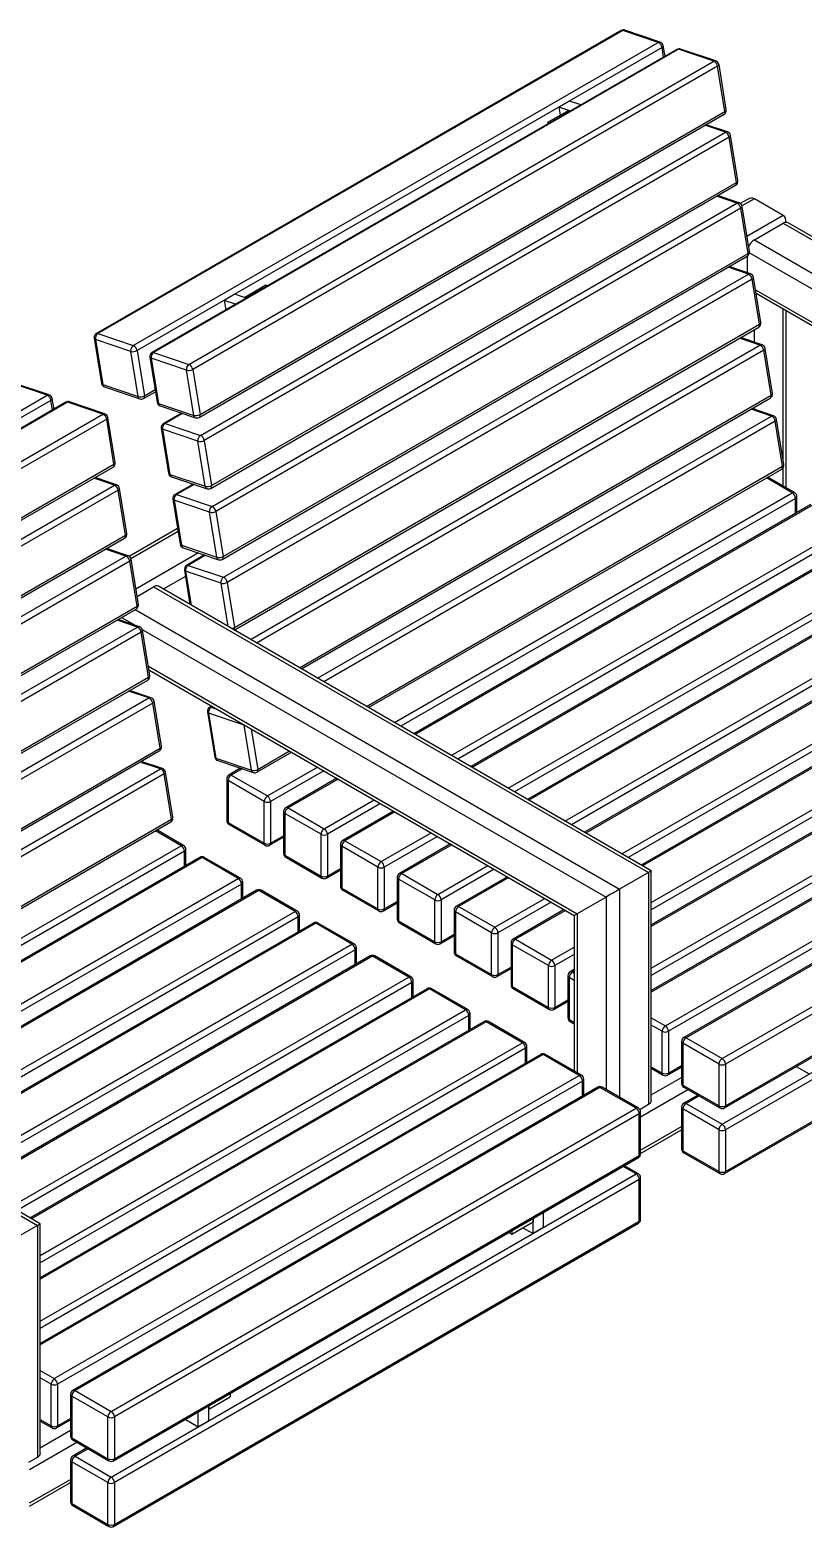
# Model space of a CAD drawing. Header units: millimetres. Extents: x 634 to 6574, y -2943 to 1257.
# Drawn here: x 5367 to 5881, y -998 to -3 of the extents above; entities that cross this region are included whole.
import ezdxf

# ---------------------------------------------------------------- set-up
doc = ezdxf.new("R2010")
doc.units = ezdxf.units.MM

# ---------------------------------------------------------------- blocks, each defined once
blk = doc.blocks.new('izometria')
for p, q in [((-3946.37, 2662.36), (-4295.68, 2460.71)), ((-3945.3, 2662.41), (-4294.61, 2460.76)), ((-3921.76, 2654.45), (-3945.3, 2662.41)), ((-3920.37, 2654.64), (-3943.91, 2662.61)), ((-4271.07, 2452.8), (-3921.76, 2654.45)), ((-3919.25, 2651.1), (-4268.56, 2449.45)), ((-3909.33, 2649.83), (-4258.64, 2448.18)), ((-3908.26, 2649.88), (-4257.57, 2448.23)), ((-3918.21, 2644.7), (-3919.25, 2651.1)), ((-3917.23, 2645.27), (-3918.37, 2652.28)), ((-3884.72, 2641.92), (-3908.26, 2649.88)), ((-3883.32, 2642.11), (-3906.87, 2650.08)), ((-4234.03, 2440.26), (-3884.72, 2641.92)), ((-3876.45, 2609.75), (-3881.32, 2639.75)), ((-3882.21, 2638.57), (-4231.52, 2436.92)), ((-3877.34, 2608.57), (-3882.21, 2638.57)), ((-3980.76, 2615.5), (-3987.83, 2611.42)), ((-3987.83, 2611.42), (-3986.94, 2605.97)), ((-3981.28, 2609.24), (-3987.83, 2611.42)), ((-3973.17, 2612.98), (-3980.76, 2615.5)), ((-4227.22, 2405.02), (-3877.91, 2606.67)), ((-4226.65, 2406.92), (-3877.34, 2608.57)), ((-3981.26, 2609.25), (-3995.4, 2601.09)), ((-3994.37, 2600.74), (-3995.4, 2601.09)), ((-3995.4, 2601.09), (-3995.26, 2600.22)), ((-3980.23, 2608.9), (-3981.26, 2609.25)), ((-3877.05, 2594.71), (-3890.66, 2599.32)), ((-3875.66, 2594.91), (-3889.93, 2599.74)), ((-4226.36, 2393.06), (-3877.05, 2594.71)), ((-3874.54, 2591.36), (-4223.85, 2389.71)), ((-3869.67, 2561.36), (-3874.54, 2591.36)), ((-3868.78, 2562.55), (-3873.66, 2592.55)), ((-4219.56, 2357.82), (-3870.25, 2559.47)), ((-4218.98, 2359.71), (-3869.67, 2561.36)), ((-3869.38, 2547.51), (-3882.99, 2552.11)), ((-3867.99, 2547.7), (-3882.26, 2552.53)), ((-3862.32, 2550.08), (-3867.17, 2547.28)), ((-3857.8, 2550.53), (-3866.08, 2545.74)), ((-3838.56, 2539.42), (-3857.8, 2550.53)), ((-4218.69, 2345.86), (-3869.38, 2547.51)), ((-3866.87, 2544.16), (-4216.18, 2342.51)), ((-3862, 2514.16), (-3866.87, 2544.16)), ((-3861.12, 2515.34), (-3865.99, 2545.34)), ((-3838.56, 2539.42), (-3862.76, 2525.46)), ((-3857.8, 2523.1), (-3838.56, 2534.2)), ((-3838.56, 2534.2), (-3509.26, 2344.1)), ((-3836.69, 2534.81), (-3836.69, 2535.28)), ((-3507.39, 2345.18), (-3835.36, 2534.52)), ((-3857.8, 2523.1), (-3528.5, 2333)), ((-4211.89, 2310.61), (-3862.58, 2512.26)), ((-4211.31, 2312.51), (-3862, 2514.16)), ((-3862.32, 2501.18), (-3862.32, 2512.43)), ((-3861.09, 2514.55), (-3537.55, 2327.77)), ((-4211.02, 2298.65), (-3861.71, 2500.3)), ((-3861.71, 2500.3), (-3875.32, 2504.91)), ((-3860.32, 2500.5), (-3874.59, 2505.33)), ((-3859.2, 2496.95), (-4208.52, 2295.3)), ((-4182.79, 2492.92), (-4196.93, 2484.75)), ((-4181.75, 2492.57), (-4182.79, 2492.92)), ((-3854.33, 2466.95), (-3859.2, 2496.95)), ((-3853.45, 2468.14), (-3858.32, 2498.14)), ((-3856.99, 2489.97), (-3556.78, 2316.66)), ((-4203.5, 2486.91), (-4210.57, 2482.83)), ((-4210.57, 2482.83), (-4209.54, 2476.52)), ((-4202.98, 2480.31), (-4210.57, 2482.83)), ((-4195.91, 2484.39), (-4203.5, 2486.91)), ((-4195.89, 2484.4), (-4196.93, 2484.75)), ((-4196.93, 2484.75), (-4196.93, 2484.73)), ((-3856.61, 2487.58), (-3558.66, 2315.58)), ((-3838.56, 2376.51), (-3838.56, 2477.17)), ((-3836.69, 2358.26), (-3836.69, 2476.09)), ((-4294.61, 2460.76), (-4271.07, 2452.8)), ((-4203.94, 2263.57), (-3854.91, 2465.06)), ((-4203.64, 2265.3), (-3854.33, 2466.95)), ((-3857.8, 2455.03), (-3857.8, 2463.39)), ((-4297.15, 2457.63), (-4292.27, 2427.63)), ((-4272.76, 2448.92), (-4296.31, 2456.89)), ((-4296.31, 2456.89), (-4291.43, 2426.89)), ((-4193.15, 2257.34), (-3854.04, 2453.1)), ((-3854.04, 2453.1), (-3867.65, 2457.7)), ((-3852.65, 2453.29), (-3866.93, 2458.12)), ((-3866.85, 2458.1), (-3866.85, 2458.17)), ((-3845.78, 2420.93), (-3850.65, 2450.93)), ((-4267.89, 2418.93), (-4272.76, 2448.92)), ((-4268.56, 2449.45), (-4263.69, 2419.45)), ((-4260.1, 2445.1), (-4255.23, 2415.1)), ((-4235.72, 2436.39), (-4259.26, 2444.36)), ((-4259.26, 2444.36), (-4254.39, 2414.36)), ((-4257.57, 2448.23), (-4234.03, 2440.26)), ((-3851.54, 2449.75), (-4188.99, 2254.94)), ((-3846.66, 2419.75), (-3851.54, 2449.75)), ((-4230.84, 2406.39), (-4235.72, 2436.39)), ((-4231.52, 2436.92), (-4226.65, 2406.92)), ((-4328.35, 2419.73), (-4351.89, 2427.7)), ((-4326.96, 2419.93), (-4350.5, 2427.89)), ((-4291.43, 2426.89), (-4267.89, 2418.93)), ((-4290.27, 2425.27), (-4266.73, 2417.31)), ((-4264.27, 2417.55), (-4256.37, 2422.11)), ((-4263.69, 2419.45), (-4256.6, 2423.54)), ((-4677.66, 2218.08), (-4328.35, 2419.73)), ((-4325.84, 2416.38), (-4675.15, 2214.73)), ((-4315.91, 2415.12), (-4665.23, 2213.46)), ((-4314.84, 2415.16), (-4664.16, 2213.51)), ((-4324.8, 2409.99), (-4325.84, 2416.38)), ((-4323.82, 2410.55), (-4324.96, 2417.57)), ((-4291.3, 2407.2), (-4314.84, 2415.16)), ((-4289.91, 2407.4), (-4313.45, 2415.36)), ((-4254.39, 2414.36), (-4230.84, 2406.39)), ((-4253.23, 2412.74), (-4229.68, 2404.78)), ((-4160.57, 2238.53), (-3846.66, 2419.75)), ((-4159.22, 2237.75), (-3847.24, 2417.85)), ((-3846.38, 2405.89), (-3859.99, 2410.5)), ((-3844.99, 2406.09), (-3859.26, 2410.92)), ((-3857.8, 2410.42), (-3857.8, 2411.76)), ((-4640.61, 2205.55), (-4291.3, 2407.2)), ((-4288.79, 2403.85), (-4638.11, 2202.2)), ((-4283.92, 2373.85), (-4288.79, 2403.85)), ((-4283.04, 2375.04), (-4287.91, 2405.03)), ((-4238.95, 2407.91), (-4250.97, 2400.98)), ((-4238.33, 2407.7), (-4249.9, 2401.02)), ((-4249.9, 2401.02), (-4226.36, 2393.06)), ((-4148.43, 2231.52), (-3846.38, 2405.89)), ((-3843.87, 2402.54), (-4144.27, 2229.12)), ((-3839, 2372.55), (-3843.87, 2402.54)), ((-3838.11, 2373.73), (-3842.99, 2403.73)), ((-4252.43, 2397.9), (-4247.56, 2367.9)), ((-4228.05, 2389.19), (-4251.59, 2397.15)), ((-4251.59, 2397.15), (-4246.72, 2367.15)), ((-4223.18, 2359.19), (-4228.05, 2389.19)), ((-4223.85, 2389.71), (-4218.98, 2359.71)), ((-4633.81, 2170.3), (-4284.5, 2371.96)), ((-4633.23, 2172.2), (-4283.92, 2373.85)), ((-4115.85, 2212.72), (-3839, 2372.55)), ((-4114.5, 2211.94), (-3839.57, 2370.65)), ((-3838.56, 2359.34), (-3838.56, 2371.6)), ((-4283.63, 2360), (-4297.24, 2364.6)), ((-4282.24, 2360.19), (-4296.52, 2365.02)), ((-4246.72, 2367.15), (-4223.18, 2359.19)), ((-4245.56, 2365.54), (-4222.02, 2357.57)), ((-4231.29, 2360.71), (-4243.3, 2353.77)), ((-4230.66, 2360.5), (-4242.23, 2353.82)), ((-3832.53, 2354.84), (-3849.74, 2364.78)), ((-3831.03, 2354.99), (-3848.86, 2365.29)), ((-4632.95, 2158.34), (-4283.63, 2360)), ((-4281.13, 2356.65), (-4630.44, 2154.99)), ((-4276.25, 2326.65), (-4281.13, 2356.65)), ((-4275.37, 2327.83), (-4280.24, 2357.83)), ((-4244.76, 2350.69), (-4239.89, 2320.69)), ((-4242.23, 2353.82), (-4218.69, 2345.86)), ((-4097.29, 2202), (-3832.53, 2354.84)), ((-3830.41, 2351.17), (-4093.05, 2199.55)), ((-3830.41, 2341.16), (-3830.41, 2351.17)), ((-3829.53, 2341.67), (-3829.53, 2352.39)), ((-4220.38, 2341.98), (-4243.92, 2349.95)), ((-4243.92, 2349.95), (-4239.05, 2319.95)), ((-4215.51, 2311.98), (-4220.38, 2341.98)), ((-4216.18, 2342.51), (-4211.31, 2312.51)), ((-3820.24, 2347.03), (-4084.38, 2194.55)), ((-3818.74, 2346.88), (-4083.5, 2194.04)), ((-4241.59, 2331.13), (-4273.76, 2312.56)), ((-4059.46, 2180.16), (-3794.7, 2333.01)), ((-4626.14, 2123.1), (-4276.83, 2324.75)), ((-4625.56, 2124.99), (-4276.25, 2326.65)), ((-4241.27, 2329.16), (-4272.67, 2311.03)), ((-3792.58, 2329.33), (-4055.22, 2177.71)), ((-3782.41, 2325.19), (-4046.55, 2172.71)), ((-3780.91, 2325.05), (-4045.67, 2172.2)), ((-4625.28, 2111.14), (-4275.97, 2312.79)), ((-4275.97, 2312.79), (-4289.58, 2317.39)), ((-4274.58, 2312.99), (-4288.85, 2317.81)), ((-4267.7, 2280.63), (-4272.58, 2310.63)), ((-4227.59, 2314.85), (-4269.35, 2290.74)), ((-4239.05, 2319.95), (-4215.51, 2311.98)), ((-4237.89, 2318.33), (-4214.35, 2310.37)), ((-4223.62, 2313.5), (-4235.64, 2306.57)), ((-4223, 2313.29), (-4234.57, 2306.61)), ((-4021.63, 2158.32), (-3756.87, 2311.17)), ((-4273.46, 2309.44), (-4622.77, 2107.79)), ((-4268.59, 2279.44), (-4273.46, 2309.44)), ((-4237.1, 2303.49), (-4233.37, 2280.56)), ((-4212.71, 2294.78), (-4236.26, 2302.74)), ((-4236.26, 2302.74), (-4232.58, 2280.1)), ((-4234.57, 2306.61), (-4211.02, 2298.65)), ((-3754.75, 2307.49), (-4017.39, 2155.88)), ((-3744.58, 2303.36), (-4008.72, 2150.87)), ((-3743.08, 2303.21), (-4007.84, 2150.36)), ((-4268.57, 2285.96), (-4257.52, 2292.34)), ((-4257.52, 2292.34), (-3928.22, 2102.24)), ((-3926.35, 2103.32), (-4254.32, 2292.66)), ((-4236.42, 2299.3), (-4251.12, 2290.81)), ((-4208.03, 2265.93), (-4212.71, 2294.78)), ((-4208.52, 2295.3), (-4203.64, 2265.3)), ((-3983.8, 2136.49), (-3719.04, 2289.33)), ((-3716.92, 2285.65), (-3979.56, 2134.04)), ((-3706.75, 2281.52), (-3970.89, 2129.03)), ((-3705.25, 2281.37), (-3970.01, 2128.53)), ((-4618.47, 2075.89), (-4269.16, 2277.55)), ((-4617.9, 2077.79), (-4268.59, 2279.44)), ((-4278.82, 2271.97), (-4269.76, 2266.75)), ((-4269.77, 2277.2), (-3947.46, 2091.13)), ((-4617.61, 2063.93), (-4268.3, 2265.59)), ((-4265.79, 2262.24), (-4615.1, 2060.58)), ((-4268.3, 2265.59), (-4281.91, 2270.19)), ((-4266.91, 2265.78), (-4281.18, 2270.61)), ((-4260.92, 2232.24), (-4265.79, 2262.24)), ((-4265.08, 2264.04), (-3956.51, 2085.91)), ((-4260.03, 2233.42), (-4264.91, 2263.42)), ((-3945.97, 2114.65), (-3681.21, 2267.49)), ((-3679.09, 2263.81), (-3941.73, 2112.2)), ((-3668.92, 2259.68), (-3933.06, 2107.19)), ((-3667.42, 2259.53), (-3932.18, 2106.69)), ((-3926.35, 2082.3), (-3643.38, 2245.65)), ((-3641.26, 2241.98), (-3926.35, 2077.4)), ((-4610.23, 2030.58), (-4260.92, 2232.24)), ((-4261.02, 2239.49), (-3975.74, 2074.8)), ((-4260.63, 2237.1), (-3977.62, 2073.72)), ((-3631.09, 2237.84), (-3926.35, 2067.39)), ((-3629.59, 2237.69), (-3926.35, 2066.38)), ((-4610.53, 2028.85), (-4261.5, 2230.34)), ((-4260.63, 2218.38), (-4274.24, 2222.99)), ((-4259.24, 2218.58), (-4273.51, 2223.4)), ((-3926.35, 2038.62), (-3605.55, 2223.81)), ((-4599.73, 2022.62), (-4260.63, 2218.38)), ((-4258.12, 2215.03), (-4595.58, 2020.22)), ((-4253.25, 2185.03), (-4258.12, 2215.03)), ((-4252.37, 2186.22), (-4257.24, 2216.22)), ((-4218.86, 2212.99), (-4220.3, 2212.16)), ((-4218.37, 2212.7), (-4219.23, 2212.21)), ((-4219.23, 2212.21), (-4215.07, 2210.8)), ((-3603.43, 2220.14), (-3926.35, 2033.72)), ((-3593.26, 2216), (-3926.35, 2023.71)), ((-3591.76, 2215.85), (-3926.35, 2022.7)), ((-4221.76, 2209.08), (-4216.89, 2179.08)), ((-4197.38, 2200.37), (-4220.92, 2208.33)), ((-4220.92, 2208.33), (-4216.05, 2178.33)), ((-3917.03, 2000.32), (-3567.72, 2201.97)), ((-4197.38, 2200.37), (-4197.41, 2200.6)), ((-4192.51, 2170.37), (-4197.38, 2200.37)), ((-4192.69, 2197.88), (-4188.31, 2170.89)), ((-3565.6, 2198.3), (-3914.91, 1996.65)), ((-3555.43, 2194.16), (-3904.74, 1992.51)), ((-3553.93, 2194.01), (-3903.24, 1992.36)), ((-4567.16, 2003.82), (-4253.25, 2185.03)), ((-4565.81, 2003.04), (-4253.83, 2183.14)), ((-4188.88, 2169), (-4165.77, 2182.34)), ((-4188.31, 2170.89), (-4167.13, 2183.12)), ((-4555.02, 1996.81), (-4252.96, 2171.18)), ((-4252.96, 2171.18), (-4266.57, 2175.78)), ((-4251.57, 2171.37), (-4265.84, 2176.2)), ((-4216.05, 2178.33), (-4192.51, 2170.37)), ((-4214.89, 2176.72), (-4191.35, 2168.75)), ((-4199.78, 2171.61), (-4207.38, 2167.22)), ((-4198.68, 2171.23), (-4205.89, 2167.07)), ((-4181.84, 2153.19), (-4148.56, 2172.4)), ((-3879.2, 1978.48), (-3529.89, 2180.13)), ((-3527.77, 2176.46), (-3877.08, 1974.81)), ((-4250.46, 2167.83), (-4550.86, 1994.41)), ((-4245.58, 2137.83), (-4250.46, 2167.83)), ((-4244.7, 2139.01), (-4249.57, 2169.01)), ((-4208.89, 2164.62), (-4208.89, 2136.86)), ((-4183.96, 2149.52), (-4208.01, 2163.4)), ((-4208.01, 2163.4), (-4208.01, 2135.63)), ((-4205.89, 2167.07), (-4181.84, 2153.19)), ((-4144.32, 2169.95), (-4179.72, 2149.52)), ((-4135.65, 2164.95), (-4169.55, 2145.38)), ((-4134.77, 2164.44), (-4168.05, 2145.23)), ((-4183.96, 2121.76), (-4183.96, 2149.52)), ((-4179.72, 2149.52), (-4179.72, 2121.76)), ((-4171.05, 2142.78), (-4171.05, 2115.02)), ((-4146.13, 2127.68), (-4170.18, 2141.56)), ((-4170.18, 2141.56), (-4170.18, 2113.8)), ((-4168.05, 2145.23), (-4144.01, 2131.35)), ((-4144.01, 2131.35), (-4110.73, 2150.57)), ((-4106.49, 2148.12), (-4141.89, 2127.68)), ((-4097.82, 2143.11), (-4131.72, 2123.54)), ((-4096.94, 2142.61), (-4130.22, 2123.39)), ((-3877.7, 1945.67), (-3528.39, 2147.32)), ((-3877.08, 1947.04), (-3527.77, 2148.7)), ((-4522.44, 1978), (-4245.58, 2137.83)), ((-4521.09, 1977.22), (-4246.16, 2135.93)), ((-4208.01, 2135.63), (-4183.96, 2121.76)), ((-4207.38, 2134.26), (-4183.34, 2120.38)), ((-3879.2, 1934.8), (-3529.89, 2136.45)), ((-3527.77, 2132.77), (-3877.08, 1931.12)), ((-4239.12, 2120.13), (-4256.33, 2130.06)), ((-4237.62, 2120.28), (-4255.45, 2130.57)), ((-4180.34, 2120.38), (-4171.05, 2125.74)), ((-4179.72, 2121.76), (-4171.05, 2126.76)), ((-4146.13, 2099.92), (-4146.13, 2127.68)), ((-4141.89, 2127.68), (-4141.89, 2099.92)), ((-4130.22, 2123.39), (-4106.18, 2109.51)), ((-4106.18, 2109.51), (-4072.9, 2128.73)), ((-4068.66, 2126.28), (-4104.06, 2105.84)), ((-4059.99, 2121.27), (-4093.89, 2101.7)), ((-4503.88, 1967.28), (-4239.12, 2120.13)), ((-4237, 2116.45), (-4499.64, 1964.84)), ((-4226.83, 2112.32), (-4490.97, 1959.83)), ((-4225.33, 2112.17), (-4490.09, 1959.32)), ((-4237, 2106.45), (-4237, 2116.45)), ((-4236.12, 2106.95), (-4236.12, 2117.68)), ((-4201.29, 2098.29), (-4225.33, 2112.17)), ((-4199.79, 2098.44), (-4223.83, 2112.32)), ((-4170.18, 2113.8), (-4146.13, 2099.92)), ((-4169.55, 2112.42), (-4145.51, 2098.54)), ((-4133.22, 2120.94), (-4133.22, 2093.18)), ((-4108.3, 2105.84), (-4132.35, 2119.72)), ((-4132.35, 2119.72), (-4132.35, 2091.96)), ((-4059.11, 2120.77), (-4092.39, 2101.55)), ((-4142.51, 2098.54), (-4133.22, 2103.9)), ((-4141.89, 2099.92), (-4133.22, 2104.92)), ((-4108.3, 2078.08), (-4108.3, 2105.84)), ((-4104.06, 2105.84), (-4104.06, 2078.08)), ((-4092.39, 2101.55), (-4068.35, 2087.67)), ((-4068.35, 2087.67), (-4035.07, 2106.89)), ((-4030.83, 2104.44), (-4066.23, 2084)), ((-3928.22, 2102.24), (-3947.46, 2091.13)), ((-3928.22, 2102.24), (-3928.22, 1948.08)), ((-3926.35, 1950.69), (-3926.35, 2103.32)), ((-3877.7, 1901.99), (-3528.39, 2103.64)), ((-3877.08, 1903.36), (-3527.77, 2105.01)), ((-4466.05, 1945.45), (-4201.29, 2098.29)), ((-4199.17, 2094.61), (-4461.81, 1943)), ((-4199.17, 2084.61), (-4199.17, 2094.61)), ((-4198.29, 2085.11), (-4198.29, 2095.84)), ((-4132.35, 2091.96), (-4108.3, 2078.08)), ((-4095.39, 2099.1), (-4095.39, 2071.34)), ((-4070.47, 2084), (-4094.52, 2097.88)), ((-4094.52, 2097.88), (-4094.52, 2070.12)), ((-4022.16, 2099.43), (-4056.06, 2079.86)), ((-4021.28, 2098.93), (-4054.56, 2079.71)), ((-4189, 2090.48), (-4453.14, 1937.99)), ((-4187.5, 2090.33), (-4452.26, 1937.49)), ((-4163.46, 2076.45), (-4187.5, 2090.33)), ((-4161.96, 2076.6), (-4186, 2090.48)), ((-4131.72, 2090.58), (-4107.68, 2076.7)), ((-4104.68, 2076.7), (-4095.39, 2082.07)), ((-4104.06, 2078.08), (-4095.39, 2083.08)), ((-4070.47, 2056.24), (-4070.47, 2084)), ((-4066.23, 2084), (-4066.23, 2056.24)), ((-4030.52, 2065.84), (-3997.24, 2085.05)), ((-3993, 2082.6), (-4028.4, 2062.16)), ((-3956.51, 2085.91), (-3975.74, 2074.8)), ((-3956.51, 2085.91), (-3956.51, 1957.99)), ((-3947.46, 2091.13), (-3947.46, 1952.77)), ((-4428.22, 1923.61), (-4163.46, 2076.45)), ((-4161.34, 2072.78), (-4423.97, 1921.16)), ((-4161.34, 2062.77), (-4161.34, 2072.78)), ((-4160.46, 2063.28), (-4160.46, 2074)), ((-4057.56, 2077.27), (-4057.56, 2049.5)), ((-4032.64, 2062.16), (-4056.69, 2076.04)), ((-4056.69, 2076.04), (-4056.69, 2048.28)), ((-4054.56, 2079.71), (-4030.52, 2065.84)), ((-3984.33, 2077.6), (-4018.23, 2058.02)), ((-3983.45, 2077.09), (-4016.73, 2057.88)), ((-3977.62, 2073.72), (-3977.62, 1970.18)), ((-3975.74, 2074.8), (-3975.74, 1969.1)), ((-4151.17, 2068.64), (-4415.31, 1916.15)), ((-4149.67, 2068.49), (-4414.43, 1915.65)), ((-4125.63, 2054.61), (-4149.67, 2068.49)), ((-4124.13, 2054.76), (-4148.17, 2068.64)), ((-4094.52, 2070.12), (-4070.47, 2056.24)), ((-4093.89, 2068.74), (-4069.85, 2054.86)), ((-4032.64, 2034.4), (-4032.64, 2062.16)), ((-4028.4, 2062.16), (-4028.4, 2034.4)), ((-4664.11, 2057.62), (-4334.81, 1867.52)), ((-4332.94, 1868.6), (-4660.91, 2057.94)), ((-4390.39, 1901.77), (-4125.63, 2054.61)), ((-4122.63, 2041.44), (-4122.63, 2052.16)), ((-4066.85, 2054.86), (-4057.56, 2060.23)), ((-4066.23, 2056.24), (-4057.56, 2061.24)), ((-4019.73, 2055.43), (-4019.73, 2027.66)), ((-3994.81, 2040.32), (-4018.86, 2054.2)), ((-4018.86, 2054.2), (-4018.86, 2026.44)), ((-4016.73, 2057.88), (-3992.69, 2044)), ((-3992.69, 2044), (-3977.62, 2052.7)), ((-4123.51, 2050.94), (-4386.14, 1899.32)), ((-4113.34, 2046.8), (-4377.48, 1894.32)), ((-4111.84, 2046.65), (-4376.6, 1893.81)), ((-4123.51, 2040.93), (-4123.51, 2050.94)), ((-4087.8, 2032.77), (-4111.84, 2046.65)), ((-4086.3, 2032.92), (-4110.34, 2046.8)), ((-4056.69, 2048.28), (-4032.64, 2034.4)), ((-4056.06, 2046.9), (-4032.02, 2033.03)), ((-3977.62, 2047.8), (-3990.57, 2040.32)), ((-4352.56, 1879.93), (-4087.8, 2032.77)), ((-4029.02, 2033.03), (-4019.73, 2038.39)), ((-4028.4, 2034.4), (-4019.73, 2039.4)), ((-3994.81, 2012.56), (-3994.81, 2040.32)), ((-3990.57, 2040.32), (-3990.57, 2012.56)), ((-3981.9, 2033.59), (-3981.9, 2005.83)), ((-3981.03, 2032.36), (-3981.03, 2004.6)), ((-3977.62, 2030.4), (-3981.03, 2032.36)), ((-3977.62, 2037.79), (-3980.4, 2036.19)), ((-3977.62, 2036.78), (-3978.9, 2036.04)), ((-3978.9, 2036.04), (-3977.62, 2035.29)), ((-4085.68, 2029.1), (-4348.31, 1877.48)), ((-4075.51, 2024.96), (-4339.65, 1872.48)), ((-4074.01, 2024.81), (-4338.77, 1871.97)), ((-4085.68, 2019.09), (-4085.68, 2029.1)), ((-4084.8, 2019.6), (-4084.8, 2030.32)), ((-4049.97, 2010.93), (-4074.01, 2024.81)), ((-4048.47, 2011.08), (-4072.51, 2024.96)), ((-4018.86, 2026.44), (-3994.81, 2012.56)), ((-4018.23, 2025.07), (-3994.19, 2011.19)), ((-3991.19, 2011.19), (-3981.9, 2016.55)), ((-3990.57, 2012.56), (-3981.9, 2017.56)), ((-4332.94, 1847.58), (-4049.97, 2010.93)), ((-4047.85, 2007.26), (-4332.94, 1842.68)), ((-4037.68, 2003.12), (-4332.94, 1832.67)), ((-4036.18, 2002.97), (-4332.94, 1831.66)), ((-4047.85, 1997.25), (-4047.85, 2007.26)), ((-4046.97, 1997.76), (-4046.97, 2008.48)), ((-4012.14, 1989.09), (-4036.18, 2002.97)), ((-4010.64, 1989.24), (-4034.68, 2003.12)), ((-3981.03, 2004.6), (-3977.62, 2002.63)), ((-3980.4, 2003.23), (-3977.62, 2001.62)), ((-3926.35, 2005.7), (-3917.03, 2000.32)), ((-3919.15, 1996.65), (-3926.35, 2000.8)), ((-3919.15, 1968.88), (-3919.15, 1996.65)), ((-3914.91, 1996.65), (-3914.91, 1968.88)), ((-3903.24, 1992.36), (-3879.2, 1978.48)), ((-4332.94, 1803.9), (-4012.14, 1989.09)), ((-4010.02, 1985.42), (-4332.94, 1799)), ((-4010.02, 1975.41), (-4010.02, 1985.42)), ((-4009.14, 1975.92), (-4009.14, 1986.64)), ((-3906.24, 1989.91), (-3906.24, 1962.15)), ((-3881.32, 1974.81), (-3905.36, 1988.69)), ((-3905.36, 1988.69), (-3905.36, 1960.92)), ((-3999.85, 1981.28), (-4332.94, 1788.99)), ((-3998.35, 1981.13), (-4332.94, 1787.98)), ((-3974.31, 1967.25), (-3998.35, 1981.13)), ((-3972.81, 1967.4), (-3996.85, 1981.28)), ((-3926.35, 1973.04), (-3919.15, 1968.88)), ((-3926.35, 1972.02), (-3918.53, 1967.51)), ((-3915.53, 1967.51), (-3906.24, 1972.87)), ((-3914.91, 1968.88), (-3906.24, 1973.89)), ((-3881.32, 1947.04), (-3881.32, 1974.81)), ((-3877.08, 1974.81), (-3877.08, 1947.04)), ((-3829.89, 1973.27), (-3821.22, 1968.27)), ((-4323.62, 1765.6), (-3974.31, 1967.25)), ((-3972.19, 1963.58), (-4321.5, 1761.93)), ((-3972.19, 1953.57), (-3972.19, 1963.58)), ((-3971.31, 1954.08), (-3971.31, 1964.81)), ((-3926.35, 1954.38), (-3906.24, 1965.99)), ((-3962.02, 1959.44), (-4311.33, 1757.79)), ((-3960.52, 1959.29), (-4309.83, 1757.64)), ((-3936.48, 1945.42), (-3960.52, 1959.29)), ((-3934.98, 1945.56), (-3959.02, 1959.44)), ((-3933.48, 1939.82), (-3902.02, 1957.98)), ((-3905.36, 1960.92), (-3881.32, 1947.04)), ((-3904.74, 1959.55), (-3880.7, 1945.67)), ((-3895.45, 1954.19), (-3904.74, 1948.82)), ((-3894.57, 1953.68), (-3903.24, 1948.67)), ((-4285.79, 1743.76), (-3936.48, 1945.42)), ((-3934.04, 1944.72), (-3928.22, 1948.08)), ((-3933.48, 1915.2), (-3933.48, 1942.97)), ((-3906.24, 1946.22), (-3906.24, 1918.46)), ((-3881.32, 1931.12), (-3905.36, 1945)), ((-3905.36, 1945), (-3905.36, 1917.24)), ((-3903.24, 1948.67), (-3879.2, 1934.8)), ((-3934.36, 1941.74), (-4283.67, 1740.09)), ((-3934.36, 1913.98), (-3934.36, 1941.74)), ((-3933.48, 1917.61), (-3906.24, 1933.33)), ((-3933.48, 1915.44), (-3906.24, 1931.16)), ((-3881.32, 1903.36), (-3881.32, 1931.12)), ((-3877.08, 1931.12), (-3877.08, 1903.36)), ((-4284.29, 1710.95), (-3934.98, 1912.61)), ((-4283.67, 1712.33), (-3934.36, 1913.98)), ((-3905.36, 1917.24), (-3881.32, 1903.36)), ((-3904.74, 1915.86), (-3880.7, 1901.99)), ((-3936.48, 1901.73), (-3945.15, 1906.74)), ((-3934.98, 1901.88), (-3944.27, 1907.24)), ((-4285.79, 1700.08), (-3936.48, 1901.73)), ((-3934.36, 1898.06), (-4283.67, 1696.4)), ((-3934.36, 1870.29), (-3934.36, 1898.06)), ((-3933.48, 1871.52), (-3933.48, 1899.28)), ((-3998, 1866.22), (-3998, 1876.23)), ((-4334.81, 1867.52), (-4354.04, 1856.42)), ((-4334.81, 1867.52), (-4334.81, 1713.36)), ((-4332.94, 1715.97), (-4332.94, 1868.6)), ((-4284.29, 1667.27), (-3934.98, 1868.92)), ((-4283.67, 1668.64), (-3934.36, 1870.29)), ((-4021.16, 1862.85), (-4019.21, 1861.73)), ((-4019.21, 1861.73), (-4005.07, 1869.89)), ((-4019.21, 1863.98), (-4019.21, 1861.73)), ((-4011.79, 1866.01), (-4005.07, 1862.14)), ((-4005.07, 1872.14), (-4005.07, 1869.89)), ((-4005.07, 1862.14), (-4005.07, 1872.14)), ((-3998, 1866.22), (-4005.07, 1862.14)), ((-4332.94, 1770.98), (-4323.62, 1765.6)), ((-4325.74, 1761.93), (-4332.94, 1766.08)), ((-4325.74, 1734.17), (-4325.74, 1761.93)), ((-4321.5, 1761.93), (-4321.5, 1734.17)), ((-4312.83, 1755.19), (-4312.83, 1727.43)), ((-4287.91, 1740.09), (-4311.95, 1753.97)), ((-4311.95, 1753.97), (-4311.95, 1726.21)), ((-4309.83, 1757.64), (-4285.79, 1743.76)), ((-4220.73, 1745.39), (-4206.59, 1753.55)), ((-4206.59, 1755.81), (-4206.59, 1753.55)), ((-4227.81, 1733.55), (-4227.81, 1743.56)), ((-4220.73, 1747.64), (-4220.73, 1745.39)), ((-4220.73, 1737.63), (-4220.73, 1747.64)), ((-4332.94, 1738.32), (-4325.74, 1734.17)), ((-4332.94, 1737.31), (-4325.12, 1732.79)), ((-4322.12, 1732.79), (-4312.83, 1738.15)), ((-4321.5, 1734.17), (-4312.83, 1739.17)), ((-4287.91, 1712.33), (-4287.91, 1740.09)), ((-4283.67, 1740.09), (-4283.67, 1712.33)), ((-4236.47, 1738.56), (-4227.81, 1733.55)), ((-4220.73, 1737.63), (-4227.81, 1733.55)), ((-4340.06, 1705.1), (-4308.61, 1723.26)), ((-4332.94, 1719.66), (-4312.83, 1731.27)), ((-4311.95, 1726.21), (-4287.91, 1712.33)), ((-4311.33, 1724.83), (-4287.29, 1710.95)), ((-4340.63, 1710), (-4334.81, 1713.36)), ((-4302.04, 1719.47), (-4311.33, 1714.11)), ((-4301.16, 1718.96), (-4309.83, 1713.96)), ((-4309.83, 1713.96), (-4285.79, 1700.08)), ((-4312.83, 1711.51), (-4312.83, 1683.75)), ((-4287.91, 1696.4), (-4311.95, 1710.28)), ((-4311.95, 1710.28), (-4311.95, 1682.52)), ((-4340.06, 1682.89), (-4312.83, 1698.61)), ((-4340.06, 1680.73), (-4312.83, 1696.45)), ((-4287.91, 1668.64), (-4287.91, 1696.4)), ((-4283.67, 1696.4), (-4283.67, 1668.64)), ((-4311.95, 1682.52), (-4287.91, 1668.64)), ((-4311.33, 1681.15), (-4287.29, 1667.27))]:
    blk.add_line(p, q)
at = {"flags": 128}
for points in [[(-3919.25, 2651.1), (-3918.88, 2651.35), (-3918.6, 2651.62), (-3918.42, 2651.9), (-3918.36, 2652.17), (-3918.37, 2652.28)], [(-3882.21, 2638.57), (-3881.83, 2638.82), (-3881.55, 2639.09), (-3881.38, 2639.37), (-3881.32, 2639.64), (-3881.32, 2639.75)], [(-3874.54, 2591.36), (-3874.17, 2591.62), (-3873.89, 2591.89), (-3873.71, 2592.16), (-3873.65, 2592.44), (-3873.66, 2592.55)], [(-3866.87, 2544.16), (-3866.5, 2544.41), (-3866.22, 2544.68), (-3866.04, 2544.96), (-3865.98, 2545.23), (-3865.99, 2545.34)], [(-3859.2, 2496.95), (-3858.83, 2497.21), (-3858.55, 2497.48), (-3858.38, 2497.75), (-3858.31, 2498.03), (-3858.32, 2498.14)], [(-3851.54, 2449.75), (-3851.16, 2450), (-3850.88, 2450.27), (-3850.71, 2450.55), (-3850.65, 2450.82), (-3850.65, 2450.93)], [(-4325.84, 2416.38), (-4325.47, 2416.63), (-4325.19, 2416.9), (-4325.01, 2417.18), (-4324.95, 2417.45), (-4324.96, 2417.57)], [(-4288.79, 2403.85), (-4288.42, 2404.1), (-4288.14, 2404.37), (-4287.97, 2404.65), (-4287.9, 2404.92), (-4287.91, 2405.03)], [(-3843.87, 2402.54), (-3843.5, 2402.8), (-3843.22, 2403.07), (-3843.04, 2403.34), (-3842.98, 2403.62), (-3842.99, 2403.73)], [(-4281.13, 2356.65), (-4280.75, 2356.9), (-4280.47, 2357.17), (-4280.3, 2357.44), (-4280.24, 2357.72), (-4280.24, 2357.83)], [(-4273.46, 2309.44), (-4273.09, 2309.69), (-4272.81, 2309.96), (-4272.63, 2310.24), (-4272.57, 2310.51), (-4272.58, 2310.63)], [(-4265.79, 2262.24), (-4265.42, 2262.49), (-4265.14, 2262.76), (-4264.96, 2263.04), (-4264.9, 2263.31), (-4264.91, 2263.42)], [(-4258.12, 2215.03), (-4257.75, 2215.28), (-4257.47, 2215.55), (-4257.3, 2215.83), (-4257.23, 2216.1), (-4257.24, 2216.22)], [(-4197.38, 2200.37), (-4196.93, 2200.26), (-4196.76, 2200.23)], [(-4250.46, 2167.83), (-4250.08, 2168.08), (-4249.8, 2168.35), (-4249.63, 2168.63), (-4249.56, 2168.9), (-4249.57, 2169.01)]]:
    blk.add_lwpolyline(points, dxfattribs=at)
for centre, radius, start, end in [((-3944.87, 2659.77), 3, 71.31107, 119.99731), ((-3945.78, 2661.22), 1.28, 67.97918, 117.24913), ((-3944.4, 2661.02), 1.66, 73.01309, 122.93021), ((-3920.86, 2653.05), 1.66, 73.01286, 122.92946), ((-3923.63, 2650.43), 4.43, 8.62708, 65.00316), ((-3921.33, 2651.8), 3, 9.22644, 71.31107), ((-3907.83, 2647.23), 3, 71.31107, 119.99731), ((-3908.74, 2648.69), 1.28, 67.98014, 117.24757), ((-3907.35, 2648.48), 1.66, 73.01295, 122.92974), ((-3883.81, 2640.52), 1.66, 73.01356, 122.92974), ((-3886.59, 2637.9), 4.43, 8.62674, 65.0035), ((-3884.29, 2639.27), 3, 9.22644, 71.31107), ((-3879.41, 2609.27), 3, 299.99731, 9.22644), ((-3877.8, 2609.83), 1.35, 289.99616, 356.50512), ((-3878.97, 2608.03), 1.72, 307.88996, 18.22568), ((-3876.14, 2593.32), 1.66, 73.01235, 122.92973), ((-3878.92, 2590.7), 4.43, 8.62745, 65.00325), ((-3876.62, 2592.07), 3, 9.22644, 71.31107), ((-3871.74, 2562.07), 3, 299.99731, 9.22644), ((-3871.3, 2560.83), 1.72, 307.867, 18.24865), ((-3870.13, 2562.63), 1.35, 289.99747, 356.50194), ((-3868.48, 2546.11), 1.66, 73.01263, 122.93067), ((-3871.25, 2543.49), 4.43, 8.62669, 65.00365), ((-3868.95, 2544.86), 3, 9.22644, 71.31107), ((-3836.69, 2531.58), 3.22, 65.69291, 125.61755), ((-3852.51, 2514.84), 9.81, 122.65163, 158.3537), ((-3864.08, 2514.86), 3, 299.99731, 9.22644), ((-3863.63, 2513.62), 1.72, 307.891, 18.22465), ((-3862.46, 2515.43), 1.35, 289.99811, 356.50317), ((-3860.81, 2498.91), 1.66, 73.01344, 122.92937), ((-3863.58, 2496.29), 4.43, 8.6274, 65.00321), ((-3861.28, 2497.66), 3, 9.22644, 71.31107), ((-4294.18, 2458.11), 3, 119.99731, 189.22644), ((-4292.4, 2457.49), 3.96, 124.12168, 188.68171), ((-4295.1, 2459.57), 1.28, 67.97918, 117.24913), ((-3856.41, 2467.66), 3, 299.99731, 9.22644), ((-3855.96, 2466.42), 1.72, 307.86861, 18.24703), ((-3854.79, 2468.22), 1.35, 289.99862, 356.50079), ((-4296.12, 2457.95), 1.08, 197.05818, 259.89969), ((-4268.85, 2449.52), 3.96, 124.12176, 188.68162), ((-4272.94, 2448.78), 4.43, 8.62708, 65.00316), ((-3853.14, 2451.7), 1.66, 73.01267, 122.93039), ((-3855.92, 2449.08), 4.43, 8.62686, 65.00348), ((-3853.61, 2450.45), 3, 9.22644, 71.31107), ((-4271.32, 2454.47), 5.73, 255.43744, 298.73468), ((-4257.14, 2445.58), 3, 119.99731, 189.22644), ((-4259.07, 2445.42), 1.08, 197.0572, 259.90068), ((-4255.35, 2444.95), 3.96, 124.12208, 188.68117), ((-4258.05, 2447.04), 1.28, 67.98014, 117.24757), ((-4231.81, 2436.99), 3.96, 124.1216, 188.68146), ((-4235.9, 2436.25), 4.43, 8.62674, 65.0035), ((-4234.28, 2441.94), 5.73, 255.43682, 298.7351), ((-4289.31, 2428.11), 3, 189.22644, 251.31107), ((-4291.24, 2427.95), 1.08, 197.05946, 259.89866), ((-4289.51, 2427.04), 1.93, 184.62301, 246.68006), ((-3848.74, 2420.45), 3, 299.99731, 9.22644), ((-3847.12, 2421.02), 1.35, 289.9949, 356.50443), ((-4327.44, 2418.33), 1.66, 73.01026, 122.93169), ((-4330.22, 2415.72), 4.43, 8.62708, 65.00316), ((-4327.92, 2417.08), 3, 9.22644, 71.31107), ((-4314.41, 2412.52), 3, 71.31107, 119.99731), ((-4315.33, 2413.97), 1.28, 67.98014, 117.24757), ((-4313.94, 2413.77), 1.66, 73.01035, 122.93197), ((-4266.45, 2424.48), 5.73, 255.43724, 298.73501), ((-4265.97, 2419.08), 1.93, 184.62343, 246.68005), ((-4265.77, 2420.15), 3, 251.31107, 299.99731), ((-4265.32, 2418.91), 1.72, 307.85716, 18.25848), ((-4252.27, 2415.58), 3, 189.22644, 251.31107), ((-4254.2, 2415.42), 1.08, 197.05758, 259.90029), ((-4252.46, 2414.51), 1.93, 184.62351, 246.67968), ((-3848.3, 2419.21), 1.72, 307.8902, 18.22684), ((-4290.4, 2405.8), 1.66, 73.01096, 122.93197), ((-4293.17, 2403.19), 4.43, 8.62674, 65.0035), ((-4290.87, 2404.55), 3, 9.22644, 71.31107), ((-4249.47, 2398.38), 3, 119.99731, 189.22644), ((-4247.68, 2397.75), 3.96, 124.12153, 188.6814), ((-4250.38, 2399.83), 1.28, 67.97917, 117.24714), ((-4229.4, 2411.94), 5.73, 255.43777, 298.73416), ((-4228.92, 2406.55), 1.93, 184.62247, 246.68032), ((-4228.72, 2407.62), 3, 251.31107, 299.99731), ((-4228.28, 2406.38), 1.72, 307.88996, 18.22568), ((-3845.47, 2404.5), 1.66, 73.01378, 122.92952), ((-3848.25, 2401.88), 4.43, 8.62737, 65.00323), ((-3845.95, 2403.25), 3, 9.22644, 71.31107), ((-4251.4, 2398.21), 1.08, 197.05921, 259.89866), ((-4224.14, 2389.79), 3.96, 124.12225, 188.68147), ((-4228.23, 2389.05), 4.43, 8.62745, 65.00325), ((-4226.61, 2394.74), 5.73, 255.43783, 298.73442), ((-4286, 2374.55), 3, 299.99731, 9.22644), ((-4285.56, 2373.31), 1.72, 307.88996, 18.22568), ((-4284.38, 2375.12), 1.35, 289.99747, 356.50316), ((-3841.07, 2373.25), 3, 299.99731, 9.22644), ((-3840.63, 2372.01), 1.72, 307.86861, 18.24703), ((-3839.46, 2373.81), 1.35, 289.99616, 356.50512), ((-4244.6, 2368.38), 3, 189.22644, 251.31107), ((-4246.53, 2368.21), 1.08, 197.05971, 259.89866), ((-4244.8, 2367.31), 1.93, 184.62269, 246.6805), ((-4282.73, 2358.6), 1.66, 73.00975, 122.93196), ((-4285.51, 2355.98), 4.43, 8.62745, 65.00325), ((-4283.2, 2357.35), 3, 9.22644, 71.31107), ((-4241.8, 2351.17), 3, 119.99731, 189.22644), ((-4243.74, 2351.01), 1.08, 197.05921, 259.89915), ((-4240.01, 2350.54), 3.96, 124.12172, 188.68193), ((-4242.72, 2352.63), 1.28, 67.97909, 117.24926), ((-4221.74, 2364.74), 5.73, 255.43709, 298.73484), ((-4221.25, 2359.35), 1.93, 184.62352, 246.68025), ((-4221.06, 2360.41), 3, 251.31107, 299.99731), ((-4220.61, 2359.17), 1.72, 307.867, 18.24865), ((-3831.65, 2353.62), 1.51, 65.6927, 125.61728), ((-3835.02, 2350.96), 4.61, 2.6058, 57.39403), ((-3832.53, 2352.39), 3, 0, 60.00269), ((-3831.03, 2352.54), 1.51, 294.37451, 354.30624), ((-4216.47, 2342.58), 3.96, 124.12157, 188.68143), ((-4218.94, 2347.53), 5.73, 255.43696, 298.73496), ((-4220.56, 2341.84), 4.43, 8.62669, 65.00365), ((-4278.33, 2327.35), 3, 299.99731, 9.22644), ((-4277.89, 2326.11), 1.72, 307.867, 18.24865), ((-4276.71, 2327.91), 1.35, 289.99878, 356.49998), ((-4236.93, 2321.17), 3, 189.22644, 251.31107), ((-4238.86, 2321.01), 1.08, 197.05654, 259.90133), ((-4275.06, 2311.39), 1.66, 73.01003, 122.9329), ((-4277.84, 2308.78), 4.43, 8.62669, 65.00365), ((-4275.54, 2310.14), 3, 9.22644, 71.31107), ((-4237.13, 2320.1), 1.93, 184.62345, 246.67954), ((-4214.07, 2317.53), 5.73, 255.43791, 298.73402), ((-4213.58, 2312.14), 1.93, 184.62258, 246.68041), ((-4213.39, 2313.21), 3, 251.31107, 299.99731), ((-4212.94, 2311.97), 1.72, 307.891, 18.22465), ((-4234.14, 2303.97), 3, 119.99731, 189.22644), ((-4236.07, 2303.8), 1.08, 197.05733, 259.90054), ((-4232.35, 2303.34), 3.96, 124.1216, 188.68143), ((-4235.05, 2305.42), 1.28, 67.97926, 117.24802), ((-4255.65, 2289.72), 3.22, 65.69266, 125.61791), ((-4208.8, 2295.38), 3.96, 124.12178, 188.68193), ((-4211.27, 2300.33), 5.73, 255.4378, 298.73429), ((-4212.89, 2294.64), 4.43, 8.6274, 65.00321), ((-4270.66, 2280.14), 3, 299.99731, 9.22644), ((-4269.05, 2280.71), 1.35, 289.99942, 356.50121), ((-4270.22, 2278.9), 1.72, 307.891, 18.22465), ((-4267.39, 2264.19), 1.66, 73.01084, 122.9316), ((-4270.17, 2261.57), 4.43, 8.6274, 65.00321), ((-4267.87, 2262.94), 3, 9.22644, 71.31107), ((-4206.43, 2270.5), 5.9, 276.2196, 298.18598), ((-4205.56, 2264.8), 1.98, 322.65478, 14.73036), ((-4263, 2232.94), 3, 299.99731, 9.22644), ((-4262.55, 2231.7), 1.72, 307.86861, 18.24703), ((-4261.38, 2233.5), 1.35, 289.99993, 356.49882), ((-4259.73, 2216.98), 1.66, 73.01007, 122.93262), ((-4262.5, 2214.37), 4.43, 8.62686, 65.00348), ((-4260.2, 2215.73), 3, 9.22644, 71.31107), ((-4218.8, 2209.56), 3, 119.99731, 189.22644), ((-4217.01, 2208.93), 3.96, 124.12269, 188.68099), ((-4219.71, 2211.01), 1.28, 67.98088, 117.2478), ((-4220.73, 2209.39), 1.08, 197.05671, 259.90093), ((-4255.33, 2185.74), 3, 299.99731, 9.22644), ((-4254.88, 2184.49), 1.72, 307.8902, 18.22684), ((-4253.71, 2186.3), 1.35, 289.99621, 356.50247), ((-4252.06, 2169.78), 1.66, 73.01118, 122.93175), ((-4254.83, 2167.16), 4.43, 8.62737, 65.00323), ((-4252.53, 2168.53), 3, 9.22644, 71.31107), ((-4213.93, 2179.56), 3, 189.22644, 251.31107), ((-4215.86, 2179.39), 1.08, 197.05884, 259.89903), ((-4214.12, 2178.49), 1.93, 184.62366, 246.6799), ((-4205.89, 2164.62), 3, 119.99731, 180), ((-4207.38, 2164.77), 1.51, 185.69144, 245.62818), ((-4203.4, 2163.19), 4.61, 122.60577, 177.39472), ((-4206.76, 2165.84), 1.51, 54.38224, 114.30758), ((-4191.06, 2175.92), 5.73, 255.43767, 298.73425), ((-4190.58, 2170.53), 1.93, 184.62366, 246.6799), ((-4190.38, 2171.6), 3, 251.31107, 299.99731), ((-4189.94, 2170.35), 1.72, 307.86861, 18.24703), ((-4179.36, 2149.31), 4.61, 122.60577, 177.39472), ((-4184.33, 2149.31), 4.61, 2.6058, 57.39403), ((-4181.84, 2153.61), 4.61, 242.60976, 297.38991), ((-4168.05, 2142.78), 3, 119.99731, 180), ((-4169.55, 2142.93), 1.51, 185.69183, 245.6278), ((-4165.57, 2141.35), 4.61, 122.60577, 177.39472), ((-4168.93, 2144.01), 1.51, 54.38263, 114.30719), ((-4247.66, 2138.53), 3, 299.99731, 9.22644), ((-4247.22, 2137.29), 1.72, 307.86861, 18.24703), ((-4246.04, 2139.09), 1.35, 289.99747, 356.50316), ((-4205.89, 2136.86), 3, 180, 240.00269), ((-4207.38, 2137.01), 1.51, 185.69144, 245.62818), ((-4206.58, 2135.45), 1.44, 172.74326, 235.94568), ((-4141.53, 2127.47), 4.61, 122.60577, 177.39472), ((-4146.5, 2127.47), 4.61, 2.6058, 57.39403), ((-4182.54, 2121.57), 1.44, 172.74326, 235.94568), ((-4181.84, 2125.85), 4.61, 242.60976, 297.38991), ((-4181.29, 2121.63), 1.57, 306.91654, 4.39635), ((-4144.01, 2131.77), 4.61, 242.60976, 297.38991), ((-4130.22, 2120.94), 3, 119.99731, 180), ((-4127.74, 2119.51), 4.61, 122.60577, 177.39472), ((-4131.1, 2122.17), 1.51, 54.38359, 114.30623), ((-4238.24, 2118.9), 1.51, 65.69281, 125.61737), ((-4241.6, 2116.24), 4.61, 2.6058, 57.39403), ((-4239.12, 2117.68), 3, 0, 60.00269), ((-4237.62, 2117.83), 1.51, 294.37472, 354.30565), ((-4225.33, 2109.72), 3, 60.00269, 119.99731), ((-4226.21, 2110.94), 1.51, 54.38263, 114.30719), ((-4224.45, 2110.94), 1.51, 65.69281, 125.61737), ((-4181.84, 2122.98), 3, 240.00269, 299.99731), ((-4168.05, 2115.02), 3, 180, 240.00269), ((-4169.55, 2115.17), 1.51, 185.69183, 245.6278), ((-4168.75, 2113.61), 1.44, 172.74326, 235.94568), ((-4131.72, 2121.09), 1.51, 185.69279, 245.62683), ((-4103.7, 2105.63), 4.61, 122.60577, 177.39472), ((-4106.18, 2109.93), 4.61, 242.60915, 297.39052), ((-4108.67, 2105.63), 4.61, 2.60519, 57.39464), ((-4092.39, 2099.1), 3, 119.99731, 180), ((-4089.91, 2097.67), 4.61, 122.60577, 177.39472), ((-4093.27, 2100.33), 1.51, 54.38359, 114.30623), ((-4200.41, 2097.06), 1.51, 65.69281, 125.61737), ((-4203.77, 2094.4), 4.61, 2.6058, 57.39403), ((-4201.29, 2095.84), 3, 0, 60.00269), ((-4199.79, 2095.99), 1.51, 294.37472, 354.30565), ((-4144.71, 2099.73), 1.44, 172.74326, 235.94568), ((-4144.01, 2104.01), 4.61, 242.60976, 297.38991), ((-4144.01, 2101.14), 3, 240.00269, 299.99731), ((-4143.45, 2099.8), 1.57, 306.91654, 4.39635), ((-4130.22, 2093.18), 3, 180, 240.00269), ((-4131.72, 2093.33), 1.51, 185.69279, 245.62683), ((-4130.92, 2091.77), 1.44, 172.74326, 235.94568), ((-4093.89, 2099.25), 1.51, 185.69084, 245.62803), ((-4187.5, 2087.88), 3, 60.00269, 119.99731), ((-4188.38, 2089.1), 1.51, 54.38359, 114.30623), ((-4186.62, 2089.1), 1.51, 65.69281, 125.61737), ((-4065.87, 2083.79), 4.61, 122.60577, 177.39472), ((-4068.35, 2088.09), 4.61, 242.60886, 297.39048), ((-4070.84, 2083.79), 4.61, 2.60523, 57.39493), ((-4162.58, 2075.22), 1.51, 65.69281, 125.61737), ((-4165.94, 2072.57), 4.61, 2.60519, 57.39464), ((-4163.46, 2074), 3, 0, 60.00269), ((-4161.96, 2074.15), 1.51, 294.37487, 354.30366), ((-4106.88, 2077.9), 1.44, 172.74326, 235.94568), ((-4106.18, 2082.17), 4.61, 242.60915, 297.39052), ((-4106.18, 2079.3), 3, 240.00269, 299.99731), ((-4105.49, 2077.9), 1.44, 304.05823, 7.25466), ((-4054.56, 2077.27), 3, 119.99731, 180), ((-4056.06, 2077.41), 1.51, 185.69183, 245.6278), ((-4052.08, 2075.83), 4.61, 122.60577, 177.39472), ((-4055.44, 2078.49), 1.51, 54.38263, 114.30719), ((-4149.67, 2066.04), 3, 60.00269, 119.99731), ((-4150.55, 2067.26), 1.51, 54.38359, 114.30623), ((-4148.79, 2067.26), 1.51, 65.69281, 125.61737), ((-4092.39, 2071.34), 3, 180, 240.00269), ((-4093.89, 2071.49), 1.51, 185.69084, 245.62803), ((-4093.09, 2069.94), 1.44, 172.74326, 235.94568), ((-4028.04, 2061.95), 4.61, 122.60577, 177.39472), ((-4030.52, 2066.26), 4.61, 242.60956, 297.39044), ((-4033.01, 2061.95), 4.61, 2.60528, 57.39423), ((-4124.75, 2053.38), 1.51, 65.69281, 125.61737), ((-4128.11, 2050.73), 4.61, 2.60523, 57.39493), ((-4125.63, 2052.16), 3, 0, 60.00269), ((-4124.13, 2052.31), 1.51, 294.3722, 354.30817), ((-4069.05, 2056.06), 1.44, 172.74326, 235.94568), ((-4068.35, 2060.33), 4.61, 242.60886, 297.39048), ((-4068.35, 2057.46), 3, 240.00269, 299.99731), ((-4067.66, 2056.06), 1.44, 304.05432, 7.25674), ((-4016.73, 2055.43), 3, 119.99731, 180), ((-4018.23, 2055.58), 1.51, 185.69183, 245.6278), ((-4014.25, 2053.99), 4.61, 122.60577, 177.39472), ((-4017.61, 2056.65), 1.51, 54.38263, 114.30719), ((-4111.84, 2044.2), 3, 60.00269, 119.99731), ((-4112.72, 2045.42), 1.51, 54.38263, 114.30719), ((-4110.96, 2045.42), 1.51, 65.69281, 125.61737), ((-4054.56, 2049.5), 3, 180, 240.00269), ((-4056.06, 2049.65), 1.51, 185.69183, 245.6278), ((-4055.26, 2048.1), 1.44, 172.74326, 235.94568), ((-3990.21, 2040.11), 4.61, 122.60577, 177.39472), ((-3995.18, 2040.11), 4.61, 2.60528, 57.39423), ((-4086.92, 2031.54), 1.51, 65.69281, 125.61737), ((-4090.28, 2028.89), 4.61, 2.60528, 57.39423), ((-4087.8, 2030.32), 3, 0, 60.00269), ((-4031.22, 2034.22), 1.44, 172.74326, 235.94568), ((-4030.52, 2038.49), 4.61, 242.60956, 297.39044), ((-4030.52, 2035.62), 3, 240.00269, 299.99731), ((-4029.83, 2034.22), 1.44, 304.05432, 7.25674), ((-3992.69, 2044.42), 4.61, 242.60956, 297.39044), ((-3978.9, 2033.59), 3, 119.99731, 180), ((-3980.4, 2033.74), 1.51, 185.69376, 245.62587), ((-3976.42, 2032.15), 4.61, 122.60577, 177.39472), ((-3979.78, 2034.81), 1.51, 54.38456, 114.30526), ((-4086.3, 2030.47), 1.51, 294.3722, 354.30817), ((-4074.01, 2022.36), 3, 60.00269, 119.99731), ((-4074.89, 2023.58), 1.51, 54.38263, 114.30719), ((-4073.13, 2023.58), 1.51, 65.69281, 125.61737), ((-4016.73, 2027.66), 3, 180, 240.00269), ((-4018.23, 2027.81), 1.51, 185.69183, 245.6278), ((-4017.43, 2026.26), 1.44, 172.74326, 235.94568), ((-3993.39, 2012.38), 1.44, 172.74326, 235.94568), ((-3992.69, 2016.65), 4.61, 242.60956, 297.39044), ((-3992.45, 2012.58), 1.88, 312.00095, 359.31379), ((-4049.09, 2009.71), 1.51, 65.69281, 125.61737), ((-4052.45, 2007.05), 4.61, 2.60528, 57.39423), ((-4049.97, 2008.48), 3, 0, 60.00269), ((-4048.47, 2008.63), 1.51, 294.3722, 354.30817), ((-4036.18, 2000.52), 3, 60.00269, 119.99731), ((-4037.06, 2001.75), 1.51, 54.38456, 114.30526), ((-4035.3, 2001.75), 1.51, 65.69281, 125.61737), ((-3992.69, 2013.79), 3, 240.00269, 299.99731), ((-3978.9, 2005.83), 3, 180, 240.00269), ((-3980.4, 2005.97), 1.51, 185.69376, 245.62587), ((-3979.6, 2004.42), 1.44, 172.74326, 235.94568), ((-3914.55, 1996.44), 4.61, 122.60577, 177.39472), ((-3917.03, 2000.74), 4.61, 242.60914, 297.39086), ((-3919.52, 1996.44), 4.61, 2.60485, 57.39466), ((-3903.24, 1989.91), 3, 119.99731, 180), ((-3900.76, 1988.48), 4.61, 122.60577, 177.39472), ((-3904.12, 1991.13), 1.51, 54.38456, 114.30526), ((-4011.26, 1987.87), 1.51, 65.69281, 125.61737), ((-4014.62, 1985.21), 4.61, 2.60528, 57.39423), ((-4012.14, 1986.64), 3, 0, 60.00269), ((-4010.64, 1986.79), 1.51, 294.3722, 354.30817), ((-3904.74, 1990.06), 1.51, 185.68985, 245.62826), ((-3998.35, 1978.68), 3, 60.00269, 119.99731), ((-3999.23, 1979.91), 1.51, 54.38456, 114.30526), ((-3997.47, 1979.91), 1.51, 65.69281, 125.61737), ((-3876.72, 1974.6), 4.61, 122.60577, 177.39472), ((-3879.2, 1978.9), 4.61, 242.60914, 297.39086), ((-3881.69, 1974.6), 4.61, 2.60485, 57.39466), ((-3973.43, 1966.03), 1.51, 65.69281, 125.61737), ((-3976.79, 1963.37), 4.61, 2.60485, 57.39466), ((-3974.31, 1964.81), 3, 0, 60.00269), ((-3972.81, 1964.95), 1.51, 294.37479, 354.3019), ((-3917.73, 1968.7), 1.44, 172.74326, 235.94568), ((-3917.03, 1972.98), 4.61, 242.60914, 297.39086), ((-3917.03, 1970.11), 3, 240.00269, 299.99731), ((-3916.34, 1968.7), 1.44, 304.05912, 7.25561), ((-3903.24, 1962.15), 3, 180, 240.00269), ((-3904.74, 1962.3), 1.51, 185.68985, 245.62826), ((-3960.52, 1956.85), 3, 60.00269, 119.99731), ((-3961.4, 1958.07), 1.51, 54.38456, 114.30526), ((-3959.64, 1958.07), 1.51, 65.69281, 125.61737), ((-3903.94, 1960.74), 1.44, 172.74326, 235.94568), ((-3935.6, 1944.19), 1.51, 65.69281, 125.61737), ((-3938.96, 1941.53), 4.61, 2.60485, 57.39466), ((-3936.48, 1942.97), 3, 0, 60.00269), ((-3934.98, 1943.12), 1.51, 294.37479, 354.3019), ((-3929.55, 1951.01), 3.22, 294.3726, 354.30697), ((-3903.24, 1946.22), 3, 119.99731, 180), ((-3904.74, 1946.37), 1.51, 185.68985, 245.62826), ((-3900.76, 1944.79), 4.61, 122.60558, 177.39491), ((-3904.12, 1947.45), 1.51, 54.38387, 114.30595), ((-3879.9, 1946.86), 1.44, 172.74326, 235.94568), ((-3879.2, 1951.14), 4.61, 242.60914, 297.39086), ((-3879.2, 1948.27), 3, 240.00269, 299.99731), ((-3878.51, 1946.86), 1.44, 304.05912, 7.25561), ((-3876.72, 1930.91), 4.61, 122.60558, 177.39491), ((-3881.69, 1930.91), 4.61, 2.60466, 57.39485), ((-3879.2, 1935.22), 4.61, 242.60914, 297.39086), ((-3936.48, 1915.2), 3, 299.99731, 0), ((-3935.78, 1913.8), 1.44, 304.05912, 7.25561), ((-3934.98, 1915.35), 1.51, 294.37479, 354.3019), ((-3903.24, 1918.46), 3, 180, 240.00269), ((-3904.74, 1918.61), 1.51, 185.68985, 245.62826), ((-3903.89, 1917.08), 1.48, 173.70119, 234.98776), ((-3879.85, 1903.2), 1.48, 173.70119, 234.98776), ((-3879.2, 1907.45), 4.61, 242.60914, 297.39086), ((-3878.55, 1903.2), 1.48, 305.01602, 6.29872), ((-3935.6, 1900.5), 1.51, 65.69211, 125.61807), ((-3938.96, 1897.85), 4.61, 2.60466, 57.39485), ((-3936.48, 1899.28), 3, 0, 60.00269), ((-3934.98, 1899.43), 1.51, 294.37479, 354.3019), ((-3879.2, 1904.58), 3, 240.00269, 299.99731), ((-3936.48, 1871.52), 3, 299.99731, 0), ((-3935.83, 1870.13), 1.48, 305.01602, 6.29872), ((-3934.98, 1871.67), 1.51, 294.37479, 354.3019), ((-4321.13, 1761.72), 4.61, 122.60428, 177.39556), ((-4326.1, 1761.72), 4.61, 2.60485, 57.39466), ((-4323.62, 1766.02), 4.61, 242.6083, 297.39236), ((-4309.83, 1755.19), 3, 119.99731, 180), ((-4311.33, 1755.34), 1.51, 185.68431, 245.63379), ((-4307.35, 1753.76), 4.61, 122.60428, 177.39556), ((-4310.71, 1756.42), 1.51, 54.38456, 114.30526), ((-4283.3, 1739.88), 4.61, 122.60428, 177.39556), ((-4288.27, 1739.88), 4.61, 2.60485, 57.39466), ((-4323.62, 1738.26), 4.61, 242.6083, 297.39236), ((-4323.86, 1734.19), 1.88, 180.68413, 228.00114), ((-4322.92, 1733.98), 1.44, 304.05912, 7.25561), ((-4285.79, 1744.18), 4.61, 242.6083, 297.39236), ((-4323.62, 1735.39), 3, 240.00269, 299.99731), ((-4309.83, 1727.43), 3, 180, 240.00269), ((-4311.33, 1727.58), 1.51, 185.68431, 245.63379), ((-4310.07, 1726.23), 1.88, 180.68413, 228.00114), ((-4336.14, 1716.29), 3.22, 294.37422, 354.30464), ((-4309.83, 1711.51), 3, 119.99731, 180), ((-4307.35, 1710.07), 4.61, 122.60409, 177.39575), ((-4310.71, 1712.73), 1.51, 54.38387, 114.30595), ((-4311.33, 1711.66), 1.51, 185.68431, 245.63379), ((-4285.79, 1716.42), 4.61, 242.6083, 297.39236), ((-4286.03, 1712.35), 1.88, 180.68413, 228.00114), ((-4285.79, 1713.55), 3, 240.00269, 299.99731), ((-4285.09, 1712.14), 1.44, 304.05912, 7.25561), ((-4283.3, 1696.19), 4.61, 122.60409, 177.39575), ((-4285.79, 1700.5), 4.61, 242.6083, 297.39236), ((-4288.27, 1696.19), 4.61, 2.60466, 57.39485), ((-4309.83, 1683.75), 3, 180, 240.00269), ((-4311.33, 1683.89), 1.51, 185.68431, 245.63379), ((-4310.03, 1682.56), 1.92, 181.24672, 227.43855), ((-4285.79, 1672.74), 4.61, 242.6083, 297.39236), ((-4285.99, 1668.68), 1.92, 181.24672, 227.43855), ((-4285.79, 1669.87), 3, 240.00269, 299.99731), ((-4285.14, 1668.48), 1.48, 305.01602, 6.29872)]:
    blk.add_arc(centre, radius, start, end)
for centre, major_axis, ratio, start_param, end_param in [((-3862.32, 2542.69), (4.53, 7.84), 0.577335, 0.000041, 0.785358), ((-3862.32, 2542.69), (4.53, 7.84), 0.577335, 0.000041, 0.785358), ((-3843.09, 2531.59), (4.53, 7.84), 0.577335, 5.435192, 6.283226), ((-3843.09, 2531.59), (4.53, 7.84), 0.577335, 5.435192, 6.283226), ((-3932.75, 2099.62), (6.4, 3.7), 0.00007, 0.000041, 0.785358), ((-3932.75, 2099.62), (6.4, 3.7), 0.00007, 6.283145, 7.068543), ((-3951.98, 2088.52), (6.4, 3.7), 0.00007, 0.785358, 2.356154), ((-3951.98, 2088.52), (6.4, 3.7), 0.00007, 0.785358, 2.356154), ((-3971.22, 2077.41), (6.4, 3.7), 0.00007, 2.356154, 3.141633), ((-3971.22, 2077.41), (6.4, 3.7), 0.00007, 2.356154, 3.141552), ((-4339.34, 1864.91), (6.4, 3.7), 0.00007, 0.000041, 0.785358), ((-4339.34, 1864.91), (6.4, 3.7), 0.00007, 6.283145, 7.068543)]:
    blk.add_ellipse(centre, major_axis=major_axis, ratio=ratio, start_param=start_param, end_param=end_param)

msp = doc.modelspace()

# ---------------------------------------------------------------- block references
msp.add_blockref('izometria', (9706.84, -2665.3))

doc.saveas('drawing.dxf')
